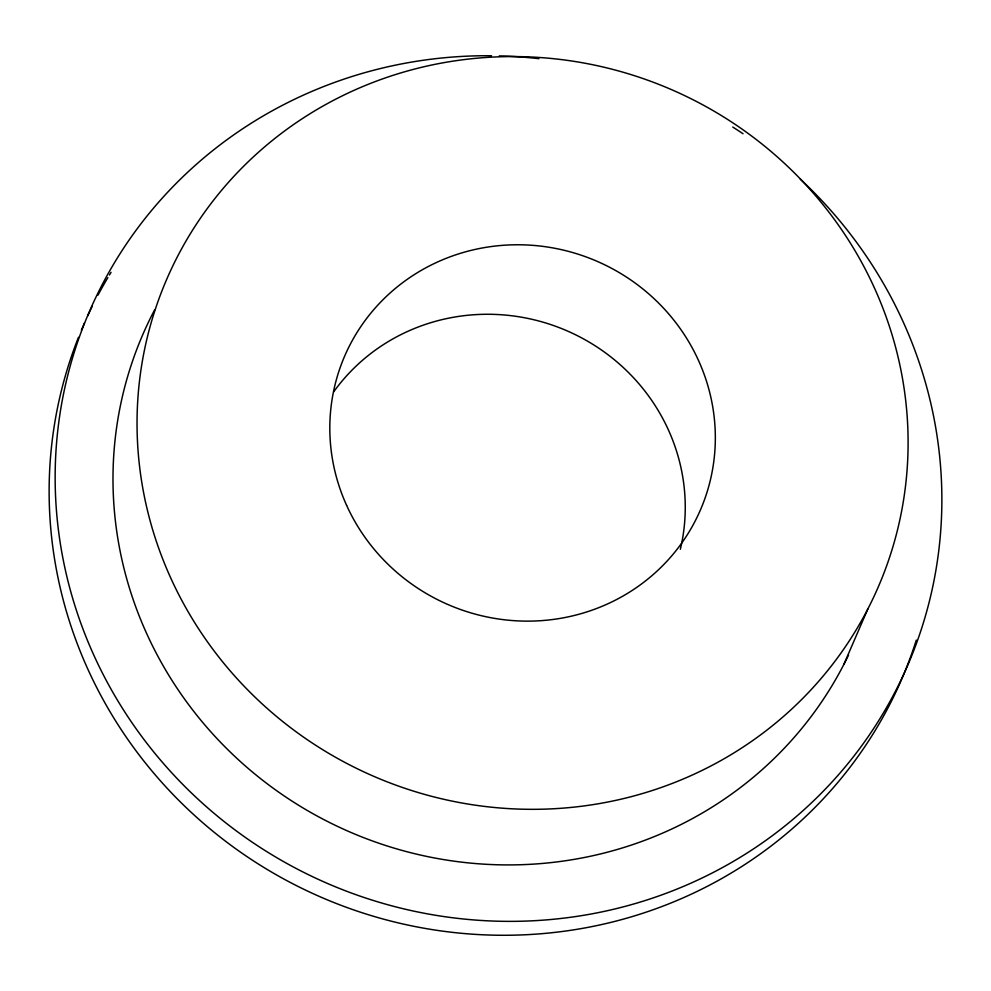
<?xml version="1.0" encoding="UTF-8"?>
<svg xmlns="http://www.w3.org/2000/svg" width="991" height="991" viewBox="0 0 991 991"><rect width="100%" height="100%" fill="white"/><g stroke="black" fill="none" stroke-linecap="round" stroke-linejoin="round"><path stroke-width="1.49" d="M843.787 664.565L867.843 608.97A387.605 374.226 23.4 0 0 498.461 56.834A387.605 374.226 23.4 0 0 201.396 633.051A387.605 374.226 23.4 0 0 867.843 608.97M916.303 640.099A445.752 430.354 23.4 0 1 348.027 907.905A445.752 430.354 23.4 0 1 78.462 337.324M81.386 330.164A445.752 430.354 23.4 0 1 84.433 323.054M87.629 315.98A445.752 430.354 23.4 0 1 92.324 306.182M97.985 295.132A445.752 430.354 23.4 0 1 107.87 277.629M109.456 274.978A445.752 430.354 23.4 0 1 111.054 272.352M333.67 391.866A193.802 187.113 23.4 0 1 570.073 332.183A193.802 187.113 23.4 0 1 680.359 549.287M800.294 179.123A445.752 430.354 23.4 0 1 731.494 862.492A445.752 430.354 23.4 0 1 72.975 599.369A445.752 430.354 23.4 0 1 491.536 55.744M499.266 55.892A445.752 430.354 23.4 0 1 538.918 58.68M732.77 127.059A445.752 430.354 23.4 0 1 743.039 133.748M848.519 655.051A387.605 374.226 23.4 0 1 330.511 822.988A387.605 374.226 23.4 0 1 154.633 309.849M346.59 505.311A193.802 187.113 23.4 0 0 678.686 547.205A193.802 187.113 23.4 0 0 542.436 246.325A193.802 187.113 23.4 0 0 346.59 505.311"/></g></svg>
